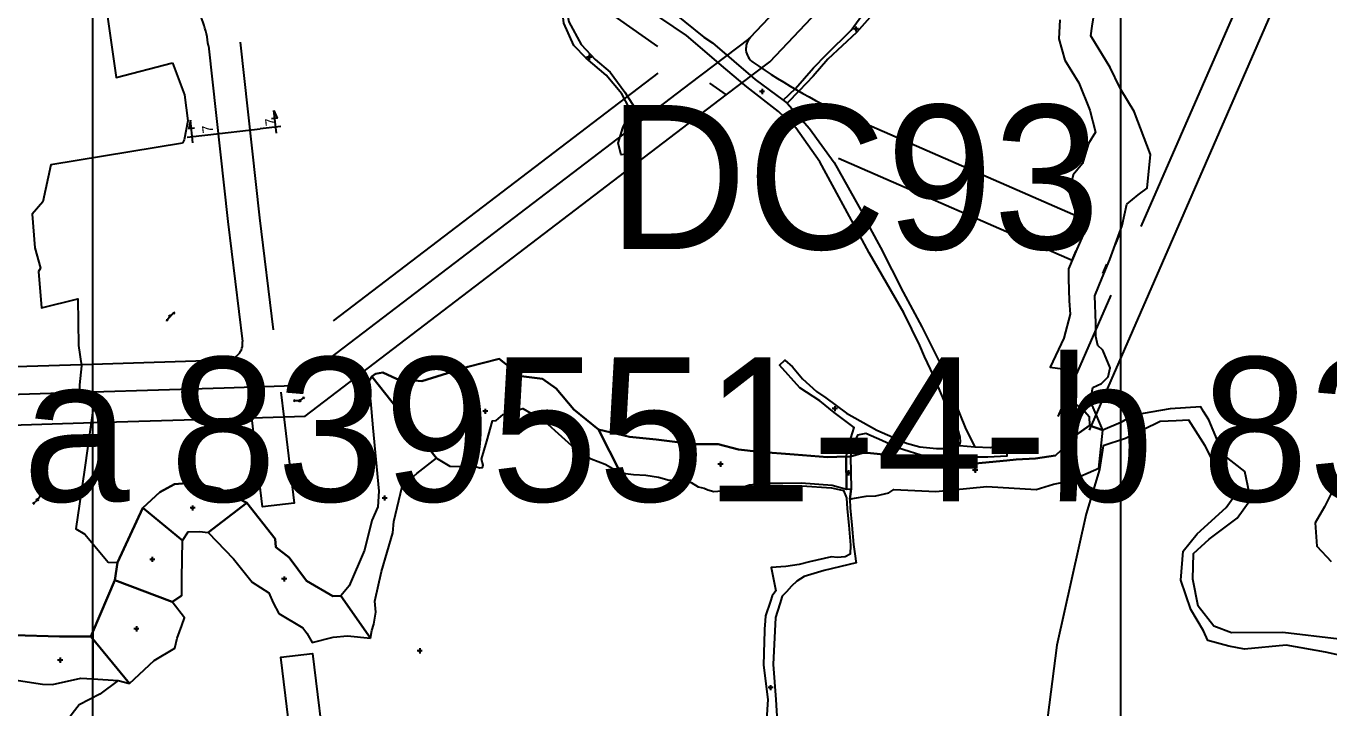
# Model space of a CAD drawing. Extents: x 548357 to 553070, y 1834500 to 1842500.
# Drawn here: x 551468 to 552101, y 1837615 to 1837946 of the extents above; entities that cross this region are included whole.
import ezdxf

# ---------------------------------------------------------------- set-up
doc = ezdxf.new("R2010")
doc.units = 0
for name, color, linetype in [('Level 10', 7, 'Continuous'), ('Level 11', 7, 'Continuous'), ('Level 13', 7, 'Continuous'), ('Level 2', 7, 'Continuous'), ('Level 24', 7, 'Continuous'), ('Level 30', 7, 'Continuous'), ('Level 52', 7, 'Continuous'), ('Level 55', 7, 'Continuous'), ('Level 61', 7, 'Continuous'), ('Level 62', 7, 'Continuous'), ('Level 8', 7, 'Continuous')]:
    doc.layers.add(name, color=color, linetype=linetype)

# ---------------------------------------------------------------- blocks, each defined once
blk = doc.blocks.new('LAIDIE')
at = {"layer": 'Level 24'}
for p, q in [((0, 0), (0.3, 0)), ((0, 0), (0, 0)), ((0.217, 0.029), (0.3, 0)), ((0.217, -0.029), (0.3, 0))]:
    blk.add_line(p, q, dxfattribs=at)
blk.add_circle((0, 0), 0.04, dxfattribs=at)
blk = doc.blocks.new('LAIDI1')
at = {"layer": 'Level 24'}
for p, q in [((0, 0), (0.3, 0)), ((0, 0), (0, 0)), ((0.217, 0.029), (0.3, 0)), ((0.217, -0.029), (0.3, 0))]:
    blk.add_line(p, q, dxfattribs=at)
blk.add_circle((0, 0), 0.04, dxfattribs=at)

msp = doc.modelspace()

# ---------------------------------------------------------------- linework, layer by layer
at = {"layer": 'Level 10'}
for p, q in [((551835.79, 1837909.86), (551837.72, 1837908.41)), ((551635.7, 1837775.69), (551667.22, 1837736.01)), ((551746, 1837749.88), (551756.6, 1837728.85)), ((551984.71, 1837751.88), (551991.26, 1837749.68)), ((551921.52, 1837742.23), (551928.99, 1837741.47)), ((551866.44, 1837736.89), (551868.56, 1837736.89)), ((551866.44, 1837736.89), (551866.59, 1837720.94)), ((551868.56, 1837736.89), (551868.8, 1837721.1)), ((551866.59, 1837720.94), (551868.8, 1837721.1)), ((551868.21, 1837716.08), (551868.8, 1837721.1)), ((551524.47, 1837711.91), (551543.62, 1837696.05)), ((551556.14, 1837699.93), (551575, 1837714.34)), ((551510.79, 1837676.69), (551538.71, 1837666.28)), ((551620.63, 1837669.04), (551635.14, 1837648.49)), ((551499.09, 1837649.44), (551517.95, 1837626.55))]:
    msp.add_line(p, q, dxfattribs=at)
for points in [[(551691.2, 1838010.19), (551709.66, 1837996.38), (551714.87, 1837993.41), (551720.1, 1837990.16), (551725.26, 1837986.39), (551745.43, 1837972.99), (551764.39, 1837963.01), (551773.04, 1837958.96), (551778.62, 1837955.41), (551797.24, 1837940.59), (551801.33, 1837937.81), (551822.12, 1837919.99), (551835.79, 1837909.86)], [(551730.43, 1837976.64), (551729.7, 1837961.61), (551730.46, 1837954.01), (551731.55, 1837948), (551737.46, 1837936.9), (551744.37, 1837929.64), (551751.61, 1837923.54), (551758.72, 1837913.87), (551763.27, 1837906.69), (551762.43, 1837901.33), (551759.64, 1837895.03), (551759.06, 1837883.73), (551756.99, 1837883.38), (551755.47, 1837888.97), (551757.73, 1837896.42), (551760.35, 1837901.83), (551761.02, 1837905.96), (551757.27, 1837913.01), (551749.76, 1837922.05), (551739.97, 1837930.39), (551733.97, 1837936.41), (551729.1, 1837947.31), (551726.07, 1837973.32), (551727.72, 1837978.19)], [(551921.52, 1837742.23), (551921.92, 1837743.91), (551921.75, 1837746.21), (551921.04, 1837749.2), (551914.66, 1837762.42), (551908.89, 1837776.12), (551904.46, 1837785.35), (551902.14, 1837790.82), (551894.47, 1837806.67), (551877.53, 1837835.75), (551874.15, 1837842.14), (551853.64, 1837880.02), (551841.85, 1837896.45), (551833.5, 1837904.39), (551818.03, 1837916.37), (551807.91, 1837925.07), (551788.68, 1837941.32), (551776.34, 1837949.74), (551764.18, 1837955.34), (551746.6, 1837966.91), (551730.43, 1837976.64)], [(551835.79, 1837909.86), (551841.82, 1837915.54), (551850.44, 1837925.61), (551856.77, 1837932.17), (551868.85, 1837943.92), (551880.02, 1837959.55)], [(551888.18, 1837961.79), (551871.4, 1837942.79), (551857.54, 1837929.87), (551850.28, 1837921.6), (551843.51, 1837914.4), (551837.72, 1837908.41)], [(551991.26, 1837749.68), (551986.46, 1837760.54), (551984.23, 1837763.62), (551985.62, 1837766.97), (551986.27, 1837770.27), (551990.54, 1837772.2), (551993.79, 1837775.47), (551994.83, 1837779.91), (551991.13, 1837788.5), (551988.68, 1837790.75), (551987.81, 1837795.19), (551987.78, 1837801.56), (551987.38, 1837814.85), (551990.8, 1837823.57), (551994.61, 1837832.57), (552000, 1837847.27), (552000.64, 1837849.02), (552002.78, 1837859.45), (552008.41, 1837864.02), (552012.75, 1837867.11), (552014.41, 1837883.53), (552006.46, 1837904.48), (552000, 1837915.06), (551999.42, 1837916.01), (551994.83, 1837925.83), (551985.3, 1837941.13), (551986.04, 1837945.89), (551988.79, 1837963.08)], [(551970.2, 1837949.01), (551969.81, 1837939.74), (551972.79, 1837929.36), (551979.52, 1837918.33), (551984.8, 1837905.01), (551987.64, 1837894.32), (551984.28, 1837888.8), (551981.38, 1837879.13), (551976.76, 1837873.72), (551974.83, 1837865.17), (551978.62, 1837853.41), (551982.25, 1837845.89), (551978.57, 1837837.49), (551974.45, 1837828), (551974.55, 1837823.21), (551974.78, 1837812.4), (551975.26, 1837805.94), (551972.21, 1837794.29), (551965.58, 1837780.19), (551975.19, 1837778.96), (551977.34, 1837773.13), (551977.4, 1837767.87), (551977.49, 1837762.77), (551979.88, 1837760.77), (551981.34, 1837760.05), (551984.55, 1837756.19), (551984.71, 1837751.88)], [(551837.72, 1837908.41), (551848.5, 1837896.24), (551860.5, 1837879.67), (551875, 1837853.95), (551878.02, 1837847.53), (551883.11, 1837838.36), (551894.08, 1837816.62), (551903.1, 1837799.82), (551912.27, 1837781.68), (551915.35, 1837772.96), (551924.62, 1837750.04), (551928.99, 1837741.47)], [(551635.7, 1837775.69), (551637.47, 1837777.04), (551641.02, 1837777.65), (551647.7, 1837774.54), (551660.02, 1837773.38), (551682.45, 1837780.38), (551697.64, 1837784.19), (551708.4, 1837775.82), (551718.71, 1837774.51), (551725.36, 1837769.78), (551734.01, 1837759.59), (551746, 1837749.88)], [(551866.44, 1837736.89), (551868.59, 1837745.73), (551870.34, 1837750.95), (551860.5, 1837758.21), (551853.52, 1837763.78), (551843.83, 1837770.23), (551834.02, 1837781.24), (551836.64, 1837783.69), (551840.29, 1837780.3), (551845.08, 1837774.6), (551851.94, 1837768.44), (551856.42, 1837765.36), (551866.51, 1837757.88), (551881.27, 1837749.56), (551895.71, 1837743.28), (551902.28, 1837741.55), (551910.39, 1837740.75), (551916.8, 1837740.69), (551921.52, 1837742.23)], [(551635.7, 1837775.69), (551633.8, 1837772.68), (551635.05, 1837763.91), (551636.27, 1837750.81), (551639.1, 1837719.91), (551638.63, 1837712.43), (551635.68, 1837705.67), (551632.14, 1837691.34), (551624.66, 1837674.03), (551620.63, 1837669.04)], [(551667.22, 1837736.01), (551673.67, 1837732.11), (551686.17, 1837731.89), (551688.26, 1837731.31), (551689.6, 1837731.55), (551689.95, 1837732.58), (551689.13, 1837735.59), (551691.74, 1837744.28), (551694.49, 1837754.17), (551696.23, 1837754.23), (551699.67, 1837757.17), (551709.18, 1837760.13), (551719.63, 1837753.94), (551736.3, 1837739), (551742.34, 1837735.71), (551749.24, 1837733.02), (551756.6, 1837728.85)], [(552106.1, 1837647.99), (552078.77, 1837651.38), (552053.82, 1837651.14), (552045.09, 1837654.35), (552037.5, 1837664.12), (552034.88, 1837677.22), (552035.29, 1837689.66), (552042.84, 1837696.66), (552056.47, 1837706.79), (552063.08, 1837716.07), (552062.35, 1837719.53), (552060.25, 1837729.5), (552049.86, 1837737.59), (552042.68, 1837754.65), (552040.19, 1837758.72), (552038.82, 1837760.96), (552023.96, 1837760.02), (552006.18, 1837756.85), (552000, 1837753.27), (551991.26, 1837749.68)], [(551746, 1837749.88), (551760.98, 1837746.3), (551773.98, 1837745.04), (551779.17, 1837744.42), (551791.94, 1837742.81), (551804.14, 1837742.79), (551813.98, 1837740.16), (551824.04, 1837739), (551841.15, 1837737.83), (551857.23, 1837736.41), (551866.44, 1837736.89)], [(551868.56, 1837736.89), (551875.12, 1837738.83), (551898.57, 1837736.32), (551907.99, 1837734), (551922.29, 1837732.84), (551944.47, 1837734.87), (551949.01, 1837735.29), (551958.45, 1837735.77), (551968.25, 1837737.36), (551973.35, 1837742.08), (551972.28, 1837744.65), (551977.98, 1837747.14), (551984.71, 1837751.88)], [(551868.21, 1837716.08), (551870.39, 1837716.63), (551876.06, 1837717.59), (551880.87, 1837717.78), (551887.1, 1837719.2), (551889.62, 1837720.71), (551909.94, 1837719.77), (551934.8, 1837722.17), (551958.72, 1837720.86), (551967.19, 1837723.33), (551975.09, 1837725.04), (551989.22, 1837731.12), (551991.26, 1837749.68)], [(551928.99, 1837741.47), (551936.51, 1837741.25), (551940.71, 1837742.35), (551944.61, 1837745.01), (551944.5, 1837736.94), (551935.34, 1837736.45), (551905.72, 1837736.43), (551891.36, 1837741.02), (551883.75, 1837744.57), (551875.89, 1837747.92), (551871.97, 1837747.23), (551869.59, 1837742.08), (551868.56, 1837736.89)], [(551635.14, 1837648.49), (551635.7, 1837652.27), (551636.65, 1837655.39), (551637.75, 1837661.13), (551637.22, 1837666.48), (551640.4, 1837681), (551646.03, 1837699.69), (551646.42, 1837705.19), (551650.45, 1837722.26), (551657.62, 1837728.54), (551667.22, 1837736.01)], [(551756.6, 1837728.85), (551762.9, 1837728), (551769.04, 1837727.82), (551775.16, 1837726.79), (551780.3, 1837725.39), (551785.19, 1837725.4), (551790.99, 1837724.12), (551794.48, 1837722.01), (551797.36, 1837721.44), (551799.16, 1837720.64), (551802.07, 1837719.79), (551813.98, 1837720.71)], [(551524.47, 1837711.91), (551532.6, 1837719.47), (551539.74, 1837723.38), (551547.57, 1837724.07), (551561.59, 1837721.3), (551575, 1837714.34)], [(551813.98, 1837720.71), (551816.05, 1837721.88), (551819.44, 1837723.05), (551826.58, 1837723.86), (551844.58, 1837724.01), (551859.62, 1837722.89), (551866.59, 1837720.94)], [(551813.98, 1837720.71), (551814.3, 1837719.61), (551816.49, 1837721.01), (551819.59, 1837722.13), (551826.29, 1837722.92), (551844.85, 1837722.58), (551859.31, 1837721.65), (551865.16, 1837720.26), (551866.54, 1837716.8), (551866.94, 1837711.36), (551867.71, 1837703.48), (551868.42, 1837693.72), (551868.27, 1837689.39), (551865.96, 1837688.12), (551862.02, 1837687.75), (551859.31, 1837688.03), (551848.48, 1837685.59), (551843.59, 1837684.38), (551837.04, 1837683.43), (551829.87, 1837682.96), (551832.17, 1837671.57), (551830.35, 1837669.06), (551829.62, 1837666.51), (551827.18, 1837659.33), (551826.84, 1837654.64), (551826.61, 1837653.31), (551826.71, 1837652.01), (551826.52, 1837647.01), (551826.18, 1837635.5), (551828.23, 1837618.73), (551827.67, 1837608.88)], [(552104.7, 1837723.62), (552098.99, 1837712.38), (552094.45, 1837704.56), (552095.32, 1837693.17), (552102.24, 1837685.81)], [(551510.79, 1837676.69), (551512.06, 1837685.32), (551524.47, 1837711.91)], [(551575, 1837714.34), (551588.69, 1837696.79), (551589.11, 1837692.71), (551595.49, 1837687.77), (551604.03, 1837676.36), (551616.81, 1837668.99), (551620.63, 1837669.04)], [(551868.21, 1837716.08), (551868.28, 1837711.82), (551869.2, 1837703.52), (551869.98, 1837694.03), (551870.69, 1837688.47), (551871.08, 1837685.99), (551871.27, 1837685.21), (551855.7, 1837681.5), (551845.99, 1837678.44), (551842.45, 1837676.31), (551839.81, 1837673.8), (551837.42, 1837671.09), (551835.31, 1837668.93), (551834.1, 1837665.21), (551832.07, 1837658.63), (551830.96, 1837635.68), (551832.25, 1837618.76), (551832.82, 1837607.92)], [(551543.62, 1837696.05), (551546.47, 1837700.28), (551551.87, 1837700.36), (551556.14, 1837699.93)], [(551556.14, 1837699.93), (551568.41, 1837687.03), (551577.56, 1837675.72), (551585.73, 1837670.62), (551587.84, 1837665.8), (551590.54, 1837660.54), (551602.25, 1837653.61), (551604.13, 1837651.04), (551606.77, 1837646.5), (551616.93, 1837649.06), (551623.97, 1837649.68), (551635.14, 1837648.49)], [(551538.71, 1837666.28), (551543.31, 1837669.36), (551543.34, 1837677.71), (551543.62, 1837696.05)], [(551499.09, 1837649.44), (551500, 1837651.56), (551510.79, 1837676.69)], [(551517.95, 1837626.55), (551529.86, 1837637.7), (551540.01, 1837643.66), (551541.16, 1837648.56), (551543.4, 1837654.73), (551544.73, 1837658.5), (551538.71, 1837666.28)], [(551461.72, 1837649.98), (551483.85, 1837649.35), (551499.09, 1837649.44)], [(551459.65, 1837628.57), (551475.59, 1837626.26), (551480.49, 1837626.05), (551494.3, 1837629.1), (551500, 1837628.77), (551512.43, 1837628.06), (551517.95, 1837626.55)]]:
    msp.add_lwpolyline(points, dxfattribs=at)
at = {"layer": 'Level 11'}
for p, q in [((551870.48, 1837944.53), (551869.86, 1837944.53)), ((551871.11, 1837945.15), (551870.48, 1837944.53)), ((551870.48, 1837944.53), (551871.11, 1837943.9)), ((551871.11, 1837945.78), (551871.11, 1837945.15)), ((551871.73, 1837944.53), (551871.11, 1837945.15)), ((551871.11, 1837943.9), (551871.73, 1837944.53)), ((551871.11, 1837943.9), (551871.11, 1837943.28)), ((551872.36, 1837944.53), (551871.73, 1837944.53)), ((551740.8, 1837930.79), (551740.18, 1837930.79)), ((551741.43, 1837931.41), (551740.8, 1837930.79)), ((551740.8, 1837930.79), (551741.43, 1837930.16)), ((551741.43, 1837932.04), (551741.43, 1837931.41)), ((551742.05, 1837930.79), (551741.43, 1837931.41)), ((551741.43, 1837930.16), (551742.05, 1837930.79)), ((551741.43, 1837930.16), (551741.43, 1837929.54)), ((551742.68, 1837930.79), (551742.05, 1837930.79)), ((551825.47, 1837914.76), (551824.84, 1837914.14)), ((551825.47, 1837915.39), (551825.47, 1837914.76)), ((551826.09, 1837914.14), (551825.47, 1837914.76)), ((551824.84, 1837914.14), (551824.22, 1837914.14)), ((551824.84, 1837914.14), (551825.47, 1837913.51)), ((551825.47, 1837913.51), (551826.09, 1837914.14)), ((551825.47, 1837913.51), (551825.47, 1837912.89)), ((551826.72, 1837914.14), (551826.09, 1837914.14)), ((551690.27, 1837758.78), (551689.64, 1837758.78)), ((551690.89, 1837759.4), (551690.27, 1837758.78)), ((551690.27, 1837758.78), (551690.89, 1837758.15)), ((551690.89, 1837760.03), (551690.89, 1837759.4)), ((551691.52, 1837758.78), (551690.89, 1837759.4)), ((551690.89, 1837758.15), (551691.52, 1837758.78)), ((551690.89, 1837758.15), (551690.89, 1837757.53)), ((551692.14, 1837758.78), (551691.52, 1837758.78)), ((551860.25, 1837760.06), (551859.63, 1837760.06)), ((551860.88, 1837760.69), (551860.25, 1837760.06)), ((551860.25, 1837760.06), (551860.88, 1837759.44)), ((551860.88, 1837761.31), (551860.88, 1837760.69)), ((551861.5, 1837760.06), (551860.88, 1837760.69)), ((551860.88, 1837759.44), (551861.5, 1837760.06)), ((551860.88, 1837759.44), (551860.88, 1837758.81)), ((551862.13, 1837760.06), (551861.5, 1837760.06)), ((551804.67, 1837733.07), (551804.04, 1837733.07)), ((551805.29, 1837733.69), (551804.67, 1837733.07)), ((551804.67, 1837733.07), (551805.29, 1837732.44)), ((551805.29, 1837734.32), (551805.29, 1837733.69)), ((551805.92, 1837733.07), (551805.29, 1837733.69)), ((551805.29, 1837732.44), (551805.92, 1837733.07)), ((551805.29, 1837732.44), (551805.29, 1837731.82)), ((551806.54, 1837733.07), (551805.92, 1837733.07)), ((551929.12, 1837731.39), (551929.12, 1837730.76)), ((551866.97, 1837728.9), (551866.35, 1837728.9)), ((551867.6, 1837729.52), (551866.97, 1837728.9)), ((551866.97, 1837728.9), (551867.6, 1837728.27)), ((551867.6, 1837730.15), (551867.6, 1837729.52)), ((551868.22, 1837728.9), (551867.6, 1837729.52)), ((551867.6, 1837728.27), (551868.22, 1837728.9)), ((551867.6, 1837728.27), (551867.6, 1837727.65)), ((551868.85, 1837728.9), (551868.22, 1837728.9)), ((551928.49, 1837730.14), (551927.87, 1837730.14)), ((551929.12, 1837730.76), (551928.49, 1837730.14)), ((551928.49, 1837730.14), (551929.12, 1837729.51)), ((551929.74, 1837730.14), (551929.12, 1837730.76)), ((551929.12, 1837729.51), (551929.74, 1837730.14)), ((551929.12, 1837729.51), (551929.12, 1837728.89)), ((551930.37, 1837730.14), (551929.74, 1837730.14)), ((551548.6, 1837712.44), (551547.97, 1837711.81)), ((551548.6, 1837713.06), (551548.6, 1837712.44)), ((551549.22, 1837711.81), (551548.6, 1837712.44)), ((551641.35, 1837716.63), (551640.73, 1837716.63)), ((551641.98, 1837717.26), (551641.35, 1837716.63)), ((551641.35, 1837716.63), (551641.98, 1837716.01)), ((551641.98, 1837717.88), (551641.98, 1837717.26)), ((551642.6, 1837716.63), (551641.98, 1837717.26)), ((551641.98, 1837716.01), (551642.6, 1837716.63)), ((551641.98, 1837716.01), (551641.98, 1837715.38)), ((551643.23, 1837716.63), (551642.6, 1837716.63)), ((551547.97, 1837711.81), (551547.35, 1837711.81)), ((551547.97, 1837711.81), (551548.6, 1837711.19)), ((551548.6, 1837711.19), (551549.22, 1837711.81)), ((551548.6, 1837711.19), (551548.6, 1837710.56)), ((551549.85, 1837711.81), (551549.22, 1837711.81)), ((551528.35, 1837686.85), (551527.73, 1837686.85)), ((551528.98, 1837687.47), (551528.35, 1837686.85)), ((551528.35, 1837686.85), (551528.98, 1837686.22)), ((551528.98, 1837688.1), (551528.98, 1837687.47)), ((551529.6, 1837686.85), (551528.98, 1837687.47)), ((551528.98, 1837686.22), (551529.6, 1837686.85)), ((551530.23, 1837686.85), (551529.6, 1837686.85)), ((551528.98, 1837686.22), (551528.98, 1837685.6)), ((551592.46, 1837677.32), (551591.84, 1837677.32)), ((551593.09, 1837677.94), (551592.46, 1837677.32)), ((551592.46, 1837677.32), (551593.09, 1837676.69)), ((551593.09, 1837678.57), (551593.09, 1837677.94)), ((551593.71, 1837677.32), (551593.09, 1837677.94)), ((551593.09, 1837676.69), (551593.71, 1837677.32)), ((551593.09, 1837676.69), (551593.09, 1837676.07)), ((551594.34, 1837677.32), (551593.71, 1837677.32)), ((551520.64, 1837653.08), (551520.02, 1837653.08)), ((551521.27, 1837653.71), (551520.64, 1837653.08)), ((551520.64, 1837653.08), (551521.27, 1837652.46)), ((551521.27, 1837654.33), (551521.27, 1837653.71)), ((551521.89, 1837653.08), (551521.27, 1837653.71)), ((551521.27, 1837652.46), (551521.89, 1837653.08)), ((551521.27, 1837652.46), (551521.27, 1837651.83)), ((551522.52, 1837653.08), (551521.89, 1837653.08)), ((551658.38, 1837642.4), (551657.76, 1837642.4)), ((551659.01, 1837643.02), (551658.38, 1837642.4)), ((551658.38, 1837642.4), (551659.01, 1837641.77)), ((551659.01, 1837643.65), (551659.01, 1837643.02)), ((551659.63, 1837642.4), (551659.01, 1837643.02)), ((551659.01, 1837641.77), (551659.63, 1837642.4)), ((551660.26, 1837642.4), (551659.63, 1837642.4)), ((551483.57, 1837637.84), (551482.95, 1837637.84)), ((551484.2, 1837638.46), (551483.57, 1837637.84)), ((551483.57, 1837637.84), (551484.2, 1837637.21)), ((551484.2, 1837639.09), (551484.2, 1837638.46)), ((551484.82, 1837637.84), (551484.2, 1837638.46)), ((551484.2, 1837637.21), (551484.82, 1837637.84)), ((551484.2, 1837637.21), (551484.2, 1837636.59)), ((551485.45, 1837637.84), (551484.82, 1837637.84)), ((551659.01, 1837641.77), (551659.01, 1837641.15)), ((551829.04, 1837624.53), (551828.42, 1837624.53)), ((551829.67, 1837625.16), (551829.04, 1837624.53)), ((551829.04, 1837624.53), (551829.67, 1837623.91)), ((551829.67, 1837625.78), (551829.67, 1837625.16)), ((551830.29, 1837624.53), (551829.67, 1837625.16)), ((551829.67, 1837623.91), (551830.29, 1837624.53)), ((551829.67, 1837623.91), (551829.67, 1837623.28)), ((551830.92, 1837624.53), (551830.29, 1837624.53))]:
    msp.add_line(p, q, dxfattribs=at)
for centre in [(551871.11, 1837944.53), (551741.43, 1837930.79), (551825.47, 1837914.14), (551690.89, 1837758.78), (551860.88, 1837760.06), (551805.29, 1837733.07), (551867.6, 1837728.9), (551929.12, 1837730.14), (551548.6, 1837711.81), (551641.98, 1837716.63), (551528.98, 1837686.85), (551593.09, 1837677.32), (551521.27, 1837653.08), (551659.01, 1837642.4), (551484.2, 1837637.84), (551829.67, 1837624.53)]:
    msp.add_circle(centre, 0.15, dxfattribs=at)
at = {"layer": 'Level 13'}
for points in [[(551588.11, 1837904.92), (551589.76, 1837901.11), (551586.95, 1837900.79)], [(551589.37, 1837893.86), (551588.11, 1837904.92)], [(551547.51, 1837900.29), (551546.75, 1837896.2), (551549.57, 1837896.52)], [(551548.77, 1837889.23), (551547.51, 1837900.29)], [(551555.97, 1837893.11), (551581.48, 1837896.02)], [(551591.54, 1837897.17), (551581.48, 1837896.02)], [(551545.91, 1837891.96), (551555.97, 1837893.11)]]:
    msp.add_lwpolyline(points, dxfattribs=at)
at = {"layer": 'Level 2'}
for p, q in [((551667.22, 1837736.01), (551635.7, 1837775.69)), ((551635.7, 1837775.69), (551667.22, 1837736.01)), ((551756.6, 1837728.85), (551746, 1837749.88)), ((551746, 1837749.88), (551756.6, 1837728.85)), ((551991.26, 1837749.68), (551984.71, 1837751.88)), ((551866.59, 1837720.94), (551866.44, 1837736.89)), ((551868.56, 1837736.89), (551868.8, 1837721.1)), ((551868.8, 1837721.1), (551868.21, 1837716.08)), ((551543.62, 1837696.05), (551524.47, 1837711.91)), ((551524.47, 1837711.91), (551543.62, 1837696.05)), ((551556.14, 1837699.93), (551575, 1837714.34)), ((551575, 1837714.34), (551556.14, 1837699.93)), ((551538.71, 1837666.28), (551510.79, 1837676.69)), ((551510.79, 1837676.69), (551538.71, 1837666.28)), ((551635.14, 1837648.49), (551620.63, 1837669.04)), ((551620.63, 1837669.04), (551635.14, 1837648.49)), ((551517.95, 1837626.55), (551499.09, 1837649.44)), ((551499.09, 1837649.44), (551517.95, 1837626.55))]:
    msp.add_line(p, q, dxfattribs=at)
for points in [[(552008.41, 1837864.02), (552012.75, 1837867.11), (552014.41, 1837883.53), (552006.46, 1837904.48), (552000, 1837915.06), (551999.42, 1837916.01), (551994.83, 1837925.83), (551985.3, 1837941.13), (551986.04, 1837945.89), (551988.79, 1837963.08)], [(551970.2, 1837949.01), (551969.81, 1837939.74), (551972.79, 1837929.36), (551979.52, 1837918.33), (551984.8, 1837905.01), (551987.64, 1837894.32), (551984.28, 1837888.8), (551981.38, 1837879.13), (551976.76, 1837873.72), (551974.83, 1837865.17), (551978.62, 1837853.41), (551982.25, 1837845.89), (551978.57, 1837837.49), (551974.45, 1837828), (551974.55, 1837823.21), (551974.78, 1837812.4), (551975.26, 1837805.94), (551972.21, 1837794.29), (551965.58, 1837780.19), (551975.19, 1837778.96), (551977.34, 1837773.13), (551977.4, 1837767.87), (551977.49, 1837762.77), (551979.88, 1837760.77), (551981.34, 1837760.05), (551984.55, 1837756.19), (551984.71, 1837751.88), (551991.26, 1837749.68), (551986.46, 1837760.54), (551984.23, 1837763.62), (551985.62, 1837766.97), (551986.27, 1837770.27), (551990.54, 1837772.2), (551993.79, 1837775.47), (551994.83, 1837779.91), (551991.13, 1837788.5), (551988.68, 1837790.75), (551987.81, 1837795.19), (551987.78, 1837801.56), (551987.38, 1837814.85), (551990.8, 1837823.57), (551994.61, 1837832.57), (552000, 1837847.27), (552000.64, 1837849.02), (552002.78, 1837859.45), (552008.41, 1837864.02)], [(551746, 1837749.88), (551734.01, 1837759.59), (551725.36, 1837769.78), (551718.71, 1837774.51), (551708.4, 1837775.82), (551697.64, 1837784.19), (551682.45, 1837780.38), (551660.02, 1837773.38), (551647.7, 1837774.54), (551641.02, 1837777.65), (551637.47, 1837777.04), (551635.7, 1837775.69)], [(551635.7, 1837775.69), (551633.8, 1837772.68), (551635.05, 1837763.91), (551636.27, 1837750.81), (551639.1, 1837719.91), (551638.63, 1837712.43), (551635.68, 1837705.67), (551632.14, 1837691.34), (551624.66, 1837674.03), (551620.63, 1837669.04)], [(551667.22, 1837736.01), (551673.67, 1837732.11), (551686.17, 1837731.89), (551688.26, 1837731.31), (551689.6, 1837731.55), (551689.95, 1837732.58), (551689.13, 1837735.59), (551691.74, 1837744.28), (551694.49, 1837754.17), (551696.23, 1837754.23), (551699.67, 1837757.17), (551709.18, 1837760.13), (551719.63, 1837753.94), (551736.3, 1837739), (551742.34, 1837735.71), (551749.24, 1837733.02), (551756.6, 1837728.85)], [(551866.44, 1837736.89), (551857.23, 1837736.41), (551841.15, 1837737.83), (551824.04, 1837739), (551813.98, 1837740.16), (551804.14, 1837742.79), (551791.94, 1837742.81), (551779.17, 1837744.42), (551773.98, 1837745.04), (551760.98, 1837746.3), (551746, 1837749.88)], [(551984.71, 1837751.88), (551977.98, 1837747.14), (551972.28, 1837744.65), (551973.35, 1837742.08), (551968.25, 1837737.36), (551958.45, 1837735.77), (551949.01, 1837735.29), (551944.47, 1837734.87), (551922.29, 1837732.84), (551907.99, 1837734), (551898.57, 1837736.32), (551875.12, 1837738.83), (551868.56, 1837736.89)], [(551868.21, 1837716.08), (551870.39, 1837716.63), (551876.06, 1837717.59), (551880.87, 1837717.78), (551887.1, 1837719.2), (551889.62, 1837720.71), (551909.94, 1837719.77), (551934.8, 1837722.17), (551958.72, 1837720.86), (551967.19, 1837723.33), (551975.09, 1837725.04), (551989.22, 1837731.12), (551991.26, 1837749.68)], [(551635.14, 1837648.49), (551635.7, 1837652.27), (551636.65, 1837655.39), (551637.75, 1837661.13), (551637.22, 1837666.48), (551640.4, 1837681), (551646.03, 1837699.69), (551646.42, 1837705.19), (551650.45, 1837722.26), (551657.62, 1837728.54), (551667.22, 1837736.01)], [(551756.6, 1837728.85), (551762.9, 1837728), (551769.04, 1837727.82), (551775.16, 1837726.79), (551780.3, 1837725.39), (551785.19, 1837725.4), (551790.99, 1837724.12), (551794.48, 1837722.01), (551797.36, 1837721.44), (551799.16, 1837720.64), (551802.07, 1837719.79), (551813.98, 1837720.71)], [(551575, 1837714.34), (551561.59, 1837721.3), (551547.57, 1837724.07), (551539.74, 1837723.38), (551532.6, 1837719.47), (551524.47, 1837711.91)], [(551813.98, 1837720.71), (551816.05, 1837721.88), (551819.44, 1837723.05), (551826.58, 1837723.86), (551844.58, 1837724.01), (551859.62, 1837722.89), (551866.59, 1837720.94)], [(551524.47, 1837711.91), (551512.06, 1837685.32), (551510.79, 1837676.69)], [(551620.63, 1837669.04), (551616.81, 1837668.99), (551604.03, 1837676.36), (551595.49, 1837687.77), (551589.11, 1837692.71), (551588.69, 1837696.79), (551575, 1837714.34)], [(551543.62, 1837696.05), (551546.47, 1837700.28), (551551.87, 1837700.36), (551556.14, 1837699.93)], [(551556.14, 1837699.93), (551568.41, 1837687.03), (551577.56, 1837675.72), (551585.73, 1837670.62), (551587.84, 1837665.8), (551590.54, 1837660.54), (551602.25, 1837653.61), (551604.13, 1837651.04), (551606.77, 1837646.5), (551616.93, 1837649.06), (551623.97, 1837649.68), (551635.14, 1837648.49)], [(551538.71, 1837666.28), (551543.31, 1837669.36), (551543.34, 1837677.71), (551543.62, 1837696.05)], [(551510.79, 1837676.69), (551500, 1837651.56), (551499.09, 1837649.44)], [(551517.95, 1837626.55), (551529.86, 1837637.7), (551540.01, 1837643.66), (551541.16, 1837648.56), (551543.4, 1837654.73), (551544.73, 1837658.5), (551538.71, 1837666.28)], [(551499.09, 1837649.44), (551483.85, 1837649.35), (551461.72, 1837649.98)], [(551459.65, 1837628.57), (551475.59, 1837626.26), (551480.49, 1837626.05), (551494.3, 1837629.1), (551500, 1837628.77), (551512.43, 1837628.06), (551517.95, 1837626.55)]]:
    msp.add_lwpolyline(points, dxfattribs=at)
at = {"layer": 'Level 30'}
for p, q in [((551984.63, 1837749.59), (552108.96, 1838034.37)), ((552009.84, 1837848.58), (552089.28, 1838030.53)), ((551617.05, 1837802.77), (551774.94, 1837923.05)), ((551800, 1837918.15), (551808.07, 1837912.47)), ((551808.07, 1837912.47), (551808.23, 1837912.36)), ((551862.67, 1837881.73), (551976.25, 1837832.15)), ((551997.31, 1837839.86), (551999.31, 1837844.45)), ((551976.25, 1837832.15), (551978.25, 1837836.73)), ((551976.25, 1837832.15), (551976.26, 1837832.14)), ((551991.11, 1837825.66), (551993.11, 1837830.24)), ((551969.51, 1837756.19), (551995.24, 1837815.13)), ((551576.42, 1837763.43), (551577.37, 1837755.66)), ((551591.48, 1837768.02), (551592.92, 1837756.15)), ((551577.37, 1837755.66), (551592.92, 1837756.15))]:
    msp.add_line(p, q, dxfattribs=at)
for points in [[(550477.02, 1837736.91), (551348.05, 1837763.51), (551376.92, 1837764.41), (551500.16, 1837768.26), (551500.16, 1837768.26), (551563.87, 1837770.25), (551598.04, 1837771.31), (551625.23, 1837792.03), (551790.55, 1837917.97), (551819.16, 1837939.77), (551819.82, 1837940.47), (551882.15, 1838006.24), (551961.05, 1838089.48), (551974.78, 1838103.97)], [(551526.72, 1838089.77), (551620.9, 1838038.2), (551683.06, 1838000.46), (551774.7, 1837935.96)], [(551808.07, 1837912.47), (551829.22, 1837928.58), (551893.03, 1837995.92), (551979.53, 1838087.17)], [(551556.26, 1837936.4), (551565.79, 1837850.97), (551572.86, 1837792.75)], [(551571.66, 1837938.12), (551581.19, 1837852.76), (551587.8, 1837798.34)], [(551592.92, 1837756.15), (551603.3, 1837756.47), (551808.07, 1837912.47)], [(551982.45, 1837846.35), (551984.45, 1837850.93), (551870.88, 1837900.52)], [(551378.11, 1837777.95), (551499.74, 1837781.75), (551565.17, 1837783.79)], [(551368.99, 1837749.16), (551500.63, 1837753.27), (551577.37, 1837755.66)], [(551592.92, 1837756.15), (551598.02, 1837714.17), (551582.63, 1837712.3), (551577.37, 1837755.66)], [(551598.12, 1837584.74), (551591.5, 1837639.29), (551606.89, 1837641.16), (551613.51, 1837586.61)]]:
    msp.add_lwpolyline(points, dxfattribs=at)
for centre, radius, start, end in [((551504.33, 1837930.61), 52.25, 6.36734, 31.5966), ((551825.63, 1837934.97), 8, 136.54211, 235.10687), ((551986.8, 1838166.06), 289.75, 235.10687, 246.41583), ((551564.92, 1837791.79), 8, 271.7867, 6.92455)]:
    msp.add_arc(centre, radius, start, end, dxfattribs=at)
at = {"layer": 'Level 52'}
for p, q in [((551500, 1837651.56), (551500, 1837628.77)), ((551500, 1837628.77), (551512.43, 1837628.06))]:
    msp.add_line(p, q, dxfattribs=at)
for points in [[(551999.42, 1837916.01), (551994.83, 1837925.83), (551985.3, 1837941.13), (551986.04, 1837945.89), (551988.79, 1837963.08), (551992.77, 1837975.26), (551988.92, 1837983.19), (551997.02, 1838000)], [(551506.87, 1837952.69), (551511.45, 1837920.93), (551538.83, 1837928.14)], [(551538.83, 1837928.14), (551544.73, 1837912.53), (551546.35, 1837899.89), (551544.46, 1837890.7), (551543.73, 1837888.98)], [(552000, 1837847.27), (552000, 1837915.06), (551999.42, 1837916.01)], [(551543.73, 1837888.98), (551479.66, 1837878.56), (551475.72, 1837860.58)], [(551475.72, 1837860.58), (551470.55, 1837854.51), (551471.9, 1837838.26)], [(552000, 1837753.27), (551991.26, 1837749.68), (551986.46, 1837760.54), (551984.23, 1837763.62), (551985.62, 1837766.97), (551986.27, 1837770.27), (551990.54, 1837772.2), (551993.79, 1837775.47), (551994.83, 1837779.91), (551991.13, 1837788.5), (551988.68, 1837790.75), (551987.81, 1837795.19), (551987.78, 1837801.56), (551987.38, 1837814.85), (551990.8, 1837823.57), (551994.61, 1837832.57), (552000, 1837847.27)], [(551471.9, 1837838.26), (551474.7, 1837828.27), (551473.59, 1837826.71), (551475.11, 1837809.06), (551492.72, 1837813.34), (551493.05, 1837790.71), (551494.53, 1837780.83)], [(551494.53, 1837780.83), (551493.52, 1837771.66), (551493.51, 1837764.93), (551498.95, 1837764.18), (551500.58, 1837762.51), (551495.99, 1837730.3)], [(552000, 1837747.78), (552000, 1837753.27)], [(551495.99, 1837730.3), (551491.82, 1837701.69), (551496.19, 1837699.14), (551507.49, 1837685.42), (551512.06, 1837685.32)], [(551512.06, 1837685.32), (551510.79, 1837676.69), (551500, 1837651.56)], [(551512.43, 1837628.06), (551503.53, 1837621.39), (551493.36, 1837616.2), (551490.06, 1837611.87), (551486.75, 1837607.31), (551485.82, 1837605.51), (551486.05, 1837602.83), (551488.46, 1837590.44), (551489.99, 1837581.72), (551492.08, 1837574.21), (551492.5, 1837569.03), (551492.66, 1837564.24)]]:
    msp.add_lwpolyline(points, dxfattribs=at)
at = {"layer": 'Level 61'}
for p, q in [((551500, 1835000), (551500, 1841000)), ((552000, 1835000), (552000, 1840500))]:
    msp.add_line(p, q, dxfattribs=at)
at = {"layer": 'Level 8'}
msp.add_lwpolyline([(552115.02, 1837638.36), (552099.4, 1837641.83), (552080.28, 1837645.16), (552060.04, 1837643.24), (552052.48, 1837644.64), (552042.32, 1837647.43), (552040.2, 1837652.16), (552033.94, 1837662.51), (552029.18, 1837676.76), (552030.3, 1837690.84), (552036.98, 1837699.27), (552051.16, 1837711.98), (552054.46, 1837716.62), (552053.05, 1837723.34), (552044.62, 1837734.66), (552041, 1837741.98), (552033.02, 1837754.52), (552026.84, 1837754.12), (552019.04, 1837753.79), (552002.26, 1837745.6), (551991.3, 1837742.04), (551989.63, 1837730.49), (551983.13, 1837709), (551968.89, 1837645.18), (551951.71, 1837511.52)], dxfattribs=at)

# ---------------------------------------------------------------- block references
at = {"layer": 'Level 55'}
for name, p, xscale, yscale, rotation in [('LAIDIE', (551537.62, 1837805.07), 10, 10, 37.49338320517399), ('LAIDIE', (551537.62, 1837805.07), 10, 10, 37.49338320517399), ('LAIDIE', (551537.62, 1837805.07), 10, 10, 37.49338320517399), ('LAIDIE', (551537.62, 1837805.07), 10, 9.999999999999998, -125.85773412661923), ('LAIDIE', (551537.62, 1837805.07), 10, 9.999999999999998, -125.85773412661923), ('LAIDIE', (551600.67, 1837763.89), 10, 10, -178.21302420036562), ('LAIDIE', (551600.67, 1837763.89), 10, 10, -178.21302420036562), ('LAIDIE', (551600.67, 1837763.89), 10, 10, -178.21302420036562), ('LAIDIE', (551600.67, 1837763.89), 10.000000000000002, 9.999999999999998, 37.158552872916786), ('LAIDIE', (551600.67, 1837763.89), 10.000000000000002, 9.999999999999998, 37.158552872916786), ('LAIDIE', (551600.67, 1837763.89), 10.000000000000002, 9.999999999999998, 37.158552872916786), ('LAIDI1', (551473.1, 1837715.8), 10, 10, 54.14226587338077), ('LAIDI1', (551473.1, 1837715.8), 10, 10, -136.1442811239065)]:
    msp.add_blockref(name, p, dxfattribs=dict(at, xscale=xscale, yscale=yscale, rotation=rotation))

# ---------------------------------------------------------------- texts
at = {"layer": 'Level 13'}
for p in [(551558.73, 1837894.22), (551589.38, 1837897.71)]:
    msp.add_text('7', height=5.21, rotation=96.50664, dxfattribs=at).set_placement(p)
at = {"layer": 'Level 55'}
for s, p in [('839551-4-b', (551537.44, 1837715)), ('839551-4-a', (551039.16, 1837715)), ('839551-5-a', (552039.16, 1837715))]:
    msp.add_text(s, height=70, dxfattribs=at).set_placement(p)
at = {"layer": 'Level 62'}
msp.add_text('DC93', height=70, dxfattribs=at).set_placement((551750.58, 1837837.55))

doc.saveas('drawing.dxf')
